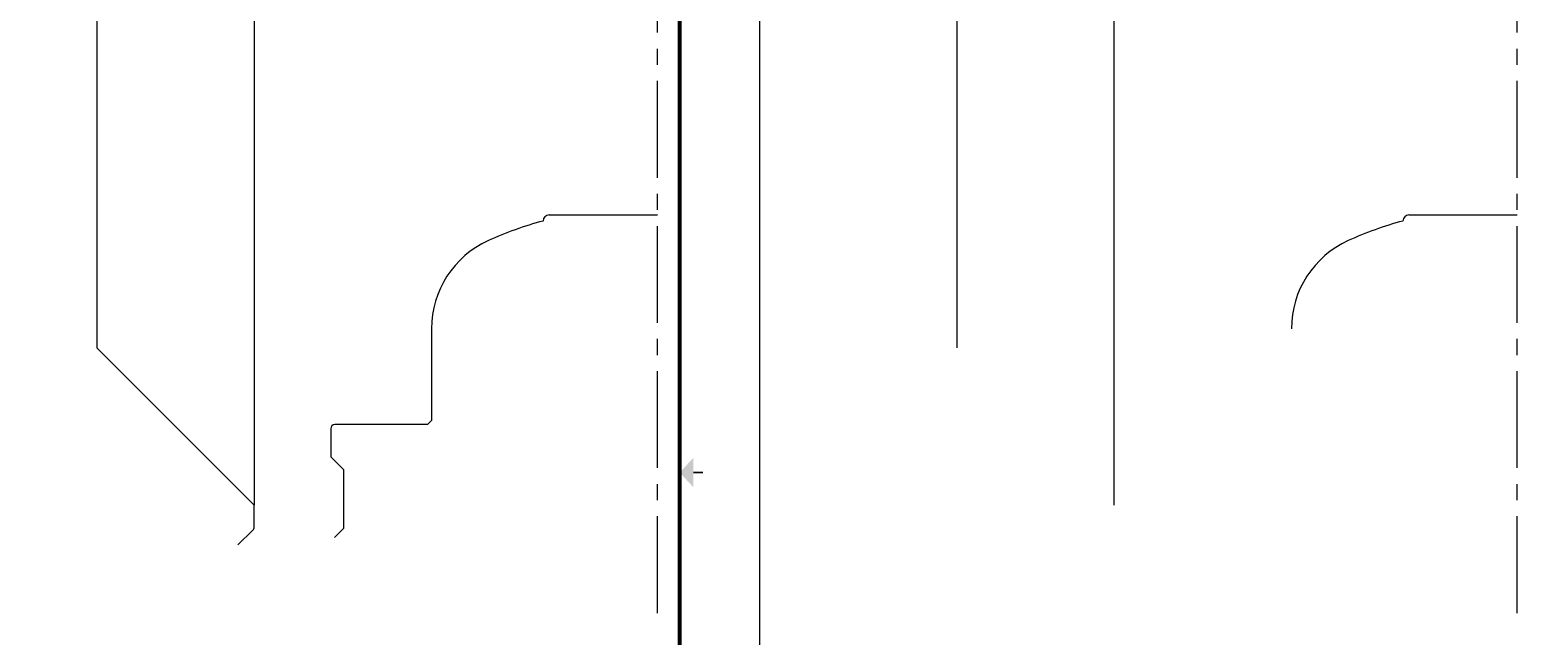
# Model space of a CAD drawing. Extents: x 25.7 to 75.8, y 0 to 21.2.
# Drawn here: x 64 to 75.53, y 7.23 to 11.93 of the extents above; entities that cross this region are included whole.
import ezdxf
from ezdxf.enums import TextEntityAlignment as Align

# ---------------------------------------------------------------- set-up
doc = ezdxf.new("R2010")
doc.units = 0
doc.header["$MEASUREMENT"] = 0
doc.linetypes.add('CENTER2', pattern=[1.125, 0.75, -0.125, 0.125, -0.125])
doc.layers.get('0').update_dxf_attribs({"linetype": 'CONTINUOUS'})
doc.layers.add('CLine', color=5, linetype='CENTER2')
doc.layers.add('Title Block', color=7, linetype='CONTINUOUS')
doc.styles.add('RomanS', font='romans')

# ---------------------------------------------------------------- blocks, each defined once
blk = doc.blocks.new('COT_cblock')
at = {"layer": 'Title Block', "color": 8}
blk.add_lwpolyline([(0, 0), (22, 0), (22, 17), (0, 17)], close=True, dxfattribs=at)
at = {"layer": 'Title Block', "const_width": 0.03}
blk.add_lwpolyline([(21.38, 16.25), (0.62, 16.25), (0.62, 0.75), (21.38, 0.75)], close=True, dxfattribs=at)
at = {"layer": 'Title Block', "const_width": 0.015}
blk.add_lwpolyline([(21.56, 8.5), (21.485, 8.5)], dxfattribs=at)
at = {"layer": 'Title Block'}
blk.add_solid([(21.485, 8.387), (21.485, 8.613), (21.38, 8.5)], dxfattribs=at)
at = {"layer": 'Title Block', "color": 1, "style": 'RomanS', "flags": 8}
for tag, p in [('FNAME', (0.37, 3.75)), ('REVDATE', (0.37, 2.25)), ('USER', (0.37, 0.75))]:
    blk.add_attdef(tag, text='', height=0.047, rotation=90, dxfattribs=at).set_placement(p, align=Align.BOTTOM_LEFT)
at = {"layer": 'Title Block', "color": 3, "style": 'RomanS', "flags": 8}
for tag, height, p in [('DRAWN', 0.11, (16.95, 1.984)), ('TITL1', 0.125, (19.587, 1.684)), ('TITL2', 0.094, (19.587, 1.514)), ('TITL3', 0.094, (19.587, 1.374))]:
    blk.add_attdef(tag, text='', height=height, dxfattribs=at).set_placement(p, align=Align.MIDDLE_CENTER)
for tag, p in [('DDATE', (16.606, 1.672)), ('CHECK', (16.606, 1.406)), ('MATRL', (16.606, 1.149)), ('PDATE', (16.606, 0.883)), ('SCALE', (18.146, 0.855)), ('SHEET', (20.255, 0.855))]:
    blk.add_attdef(tag, text='', height=0.094, dxfattribs=at).set_placement(p, align=Align.MIDDLE_LEFT)
for tag, p in [('FSCM#', (18.587, 1.121)), ('DWG#', (20.06, 1.121)), ('REV#', (21.22, 1.121))]:
    blk.add_attdef(tag, text='', height=0.094, dxfattribs=at).set_placement(p, align=Align.TOP_CENTER)

msp = doc.modelspace()

# ---------------------------------------------------------------- linework, layer by layer
for p, q in [((64.51817, 12.46567), (64.51817, 9.46567)), ((71.18172, 12.46567), (71.18172, 9.46567)), ((68.02299, 10.49692), (68.86192, 10.49692)), ((74.68654, 10.49692), (75.52547, 10.49692)), ((67.11192, 9.61517), (67.11192, 8.90317)), ((64.51817, 9.46567), (65.73692, 8.24692)), ((67.08067, 8.87192), (67.11192, 8.90317)), ((66.33067, 8.84067), (66.33067, 8.62192)), ((67.08067, 8.87192), (66.36192, 8.87192)), ((66.33067, 8.62192), (66.42957, 8.52302)), ((66.42957, 8.52302), (66.42957, 8.06707)), ((65.73692, 8.07625), (65.73692, 8.24692)), ((65.72777, 8.05416), (65.61192, 7.93831)), ((66.42957, 8.06707), (66.35942, 7.99692))]:
    msp.add_line(p, q)
at = {"linetype": 'ByBlock', "flags": 128}
for points in [[(68.86192, 13.60481), (66.81285, 13.51534, 0.40149067), (65.73692, 12.39141), (65.73692, 8.24692)], [(75.52547, 13.60481), (73.4764, 13.51534, 0.40149067), (72.40047, 12.39141), (72.40047, 8.24692)]]:
    msp.add_lwpolyline(points, format="xyb", dxfattribs=at)
for centre, radius, start, end in [((68.02299, 10.45003), 0.04689, 90, 180), ((74.68654, 10.45003), 0.04689, 90, 180), ((68.68669, 7.79806), 2.74552, 105, 114.412854), ((75.35024, 7.79806), 2.74552, 105, 114.412854), ((67.86192, 9.61517), 0.75, 114.412854, 180), ((74.52547, 9.61517), 0.75, 114.412854, 180), ((66.36192, 8.84067), 0.03125, 90, 180), ((65.70567, 8.07625), 0.03125, 315, 0)]:
    msp.add_arc(centre, radius, start, end)
at = {"layer": 'CLine'}
for p, q in [((68.86192, 7.41095), (68.86192, 14.77817)), ((75.52547, 7.41095), (75.52547, 14.77817))]:
    msp.add_line(p, q, dxfattribs=at)

# ---------------------------------------------------------------- block references
msp.add_blockref('COT_cblock', (47.65517, 0))

doc.saveas('drawing.dxf')
